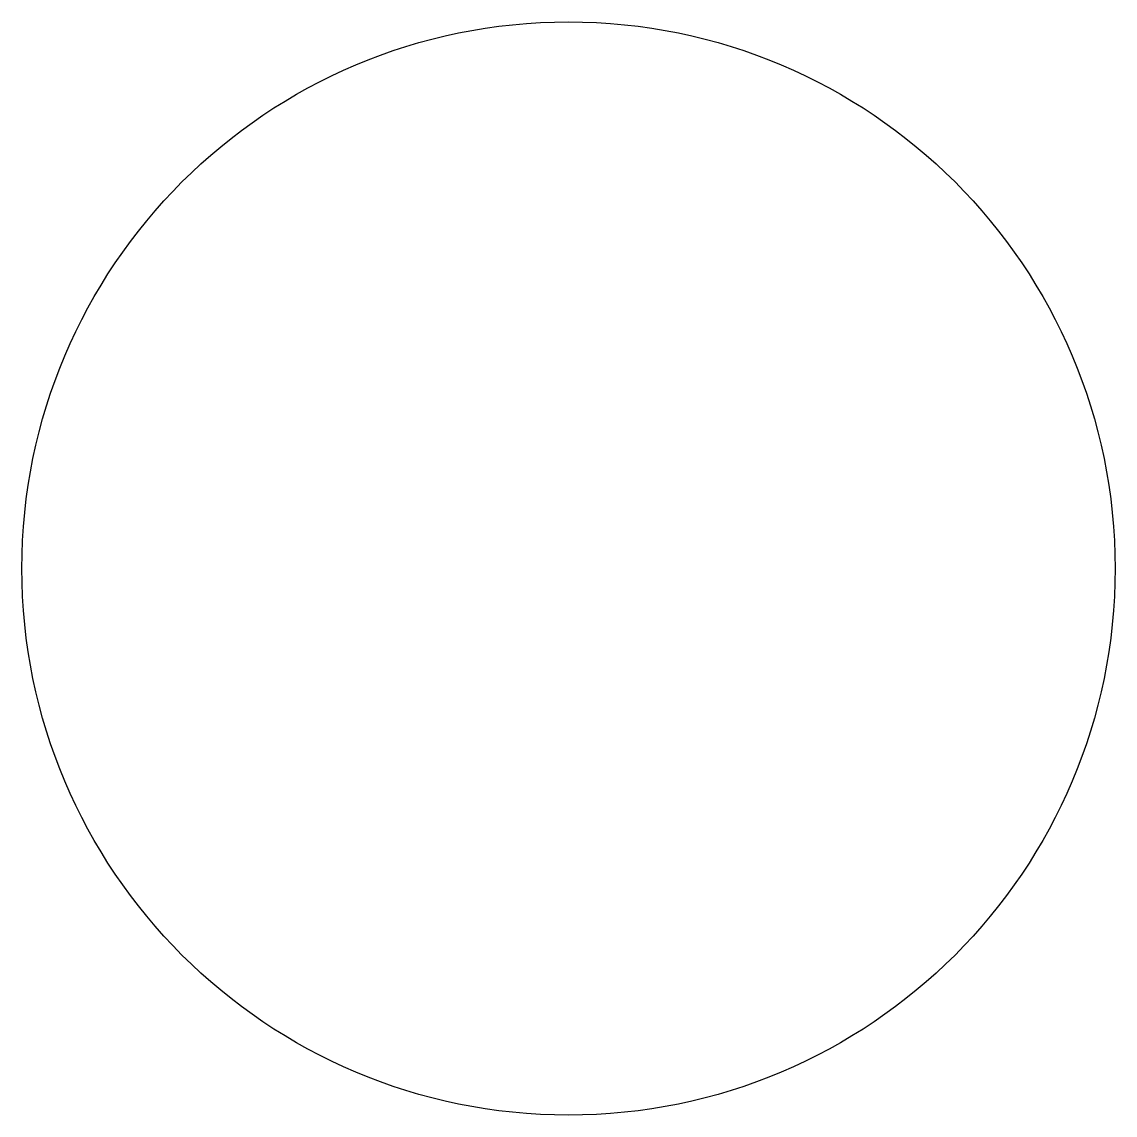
# Model space of a CAD drawing. Header units: millimetres. Extents: x 259.8 to 264.2, y -127.63 to -123.23.
import ezdxf

# ---------------------------------------------------------------- set-up
doc = ezdxf.new("R2010")
doc.units = ezdxf.units.MM

msp = doc.modelspace()

# ---------------------------------------------------------------- linework, layer by layer
msp.add_circle((262, -125.427), 2.2)

doc.saveas('drawing.dxf')
